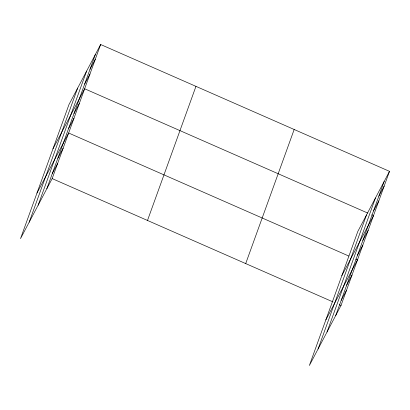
<?xml version="1.0" encoding="UTF-8"?>
<svg xmlns="http://www.w3.org/2000/svg" width="410" height="410" viewBox="0 0 410 410"><rect width="100%" height="100%" fill="white"/><g stroke="black" fill="none" stroke-linecap="round" stroke-linejoin="round"><path stroke-width="0.61" d="M29.192 222.164L77.664 88.073M38.15 205.174L86.623 71.084M46.843 188.687L95.315 54.591M100.635 44.5L68.972 104.56L20.5 238.651L52.167 178.596L100.635 44.5L389.5 171.349L341.028 305.44L309.365 365.5L357.833 231.404L389.5 171.349M147.492 220.452L195.959 86.361M245.703 263.579L294.175 129.488M318.058 349.007L366.53 214.917M327.016 332.018L375.488 197.927M335.708 315.531L384.18 181.435M89.985 69.341L95.304 59.255M84.655 84.091L89.974 74.005M52.977 148.809L84.639 88.755L367.729 213.062M73.99 113.596L79.309 103.504M68.66 128.345L73.979 118.254M36.982 193.064L68.644 133.004L348.843 256.045M57.83 158.291L63.15 148.2M52.337 173.486L57.656 163.4M378.85 196.185L384.17 186.099M373.515 210.94L378.835 200.849M341.837 275.653L373.505 215.598L371.773 214.835M362.855 240.439L368.175 230.348M357.52 255.189L362.84 245.098M325.842 319.908L357.51 259.848L355.777 259.089M346.696 285.135L352.016 275.043M341.202 300.33L346.522 290.244M52.167 178.596L332.94 301.888M339.295 304.676L341.028 305.44"/></g></svg>
